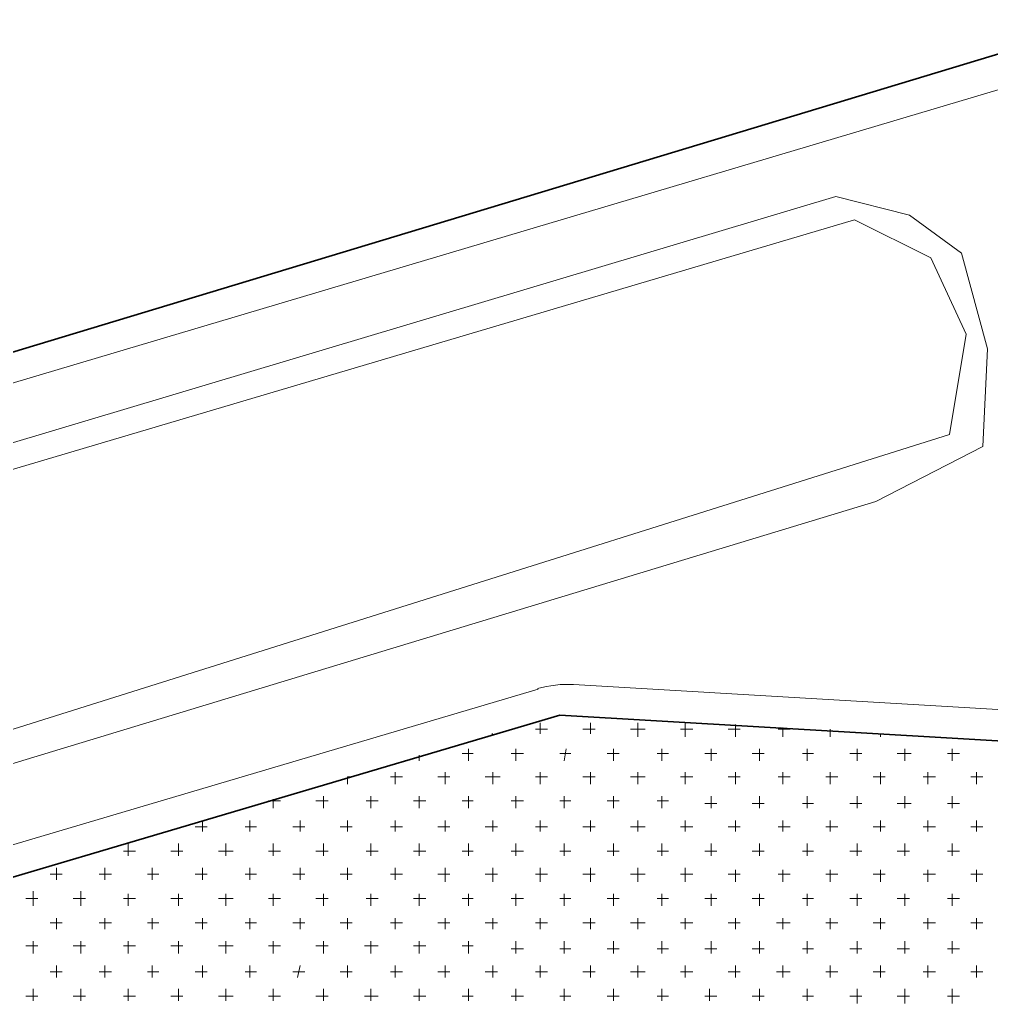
# Model space of a CAD drawing. Header units: millimetres. Extents: x -1787 to 4633, y 81 to 2259.
# Drawn here: x 628.4 to 755.4, y 1609.4 to 1738.7 of the extents above; entities that cross this region are included whole.
import ezdxf

# ---------------------------------------------------------------- set-up
doc = ezdxf.new("R2010")
doc.units = ezdxf.units.MM
doc.header["$MEASUREMENT"] = 0
doc.layers.get('0').update_dxf_attribs({"linetype": 'CONTINUOUS'})

msp = doc.modelspace()

# ---------------------------------------------------------------- linework, layer by layer
at = {"color": 1, "linetype": 'Continuous', "lineweight": 35, "true_color": 0x000001}
msp.add_lwpolyline([(552.88976, 1626.92617), (533.91772, 1680.68028), (548.87644, 1685.42329), (556.05176, 1673.62658), (771.06822, 1738.69095), (777.39223, 1721.54314), (770.21691, 1718.98921), (760.8525, 1716.19205), (761.21735, 1709.98965), (765.4739, 1696.00386), (772.64922, 1693.81477), (810.95815, 1702.5711), (1301.06918, 1670.46457)], dxfattribs=at)
at = {"color": 5, "linetype": 'Continuous', "lineweight": 20, "true_color": 0x000005}
for points in [[(1305.69058, 1666.69449), (808.52583, 1697.22001), (787.97279, 1692.84185), (769.85206, 1688.82853), (762.43351, 1692.59862), (756.83919, 1712.17874), (756.83919, 1718.38113), (772.40599, 1723.12414), (769.00075, 1733.33986), (565.05132, 1672.65365), (552.52491, 1669.49165), (547.90351, 1681.40998), (539.14719, 1678.61282), (553.49783, 1633.12857), (552.52491, 1621.57508), (522.97231, 1611.35937)], [(526.13431, 1600.77881), (696.15298, 1651.12768), (696.15298, 1651.12768)], [(700.77438, 1651.73576), (1545.15178, 1601.99496), (1545.15178, 1601.99496)]]:
    msp.add_lwpolyline(points, dxfattribs=at)
at = {"color": 2, "linetype": 'Continuous', "lineweight": 20, "true_color": 0x000002}
msp.add_lwpolyline([(740.29946, 1675.69404), (754.28526, 1682.86937), (754.89334, 1695.63901), (751.4881, 1708.16542), (744.67762, 1713.15166), (735.06999, 1715.58397), (560.30831, 1663.28925), (553.86268, 1656.47877), (555.32207, 1648.69537), (561.88931, 1628.38556), (570.64564, 1624.98032), (583.65851, 1628.14233)], close=True, dxfattribs=at)
at = {"color": 7, "linetype": 'Continuous', "lineweight": 15, "true_color": 0x000007}
msp.add_lwpolyline([(747.47478, 1707.55734), (752.09618, 1697.58486), (749.90709, 1684.45037), (573.68603, 1628.99364), (566.26748, 1630.93949), (558.48407, 1653.92484), (565.29455, 1661.46501), (737.5023, 1712.54358)], close=True, dxfattribs=at)
at = {"color": 1, "linetype": 'Continuous', "lineweight": 35, "true_color": 0x000001}
msp.add_lwpolyline([(1543.57077, 1598.22488), (698.95014, 1647.72245), (531.72863, 1598.22488), (523.33715, 1582.29323), (527.95855, 1568.0642), (553.13299, 1549.70024), (1544.5437, 1571.71267), (1551.5974, 1578.27991), (1552.57033, 1588.61724)], close=True, dxfattribs=at)
at = {"color": 3, "linetype": 'Continuous', "lineweight": 15, "true_color": 0x000003}
for points in [[(695.78813, 1645.89821), (697.36914, 1645.89821), (697.36914, 1645.89821)], [(696.39621, 1645.29013), (696.39621, 1646.74952), (696.39621, 1646.74952)], [(701.99053, 1645.89821), (703.57154, 1645.89821), (703.57154, 1645.89821)], [(702.96346, 1645.29013), (702.96346, 1646.74952), (702.96346, 1646.74952)], [(708.19293, 1645.89821), (710.13878, 1645.89821), (710.13878, 1645.89821)], [(709.16585, 1644.92529), (709.16585, 1646.74952), (709.16585, 1646.74952)], [(714.76017, 1645.89821), (716.34118, 1645.89821), (716.34118, 1645.89821)], [(715.36825, 1644.92529), (715.36825, 1646.74952), (715.36825, 1646.74952)], [(720.96257, 1645.89821), (722.54358, 1645.89821), (722.54358, 1645.89821)], [(721.9355, 1644.92529), (721.9355, 1646.50629), (721.9355, 1646.50629)], [(727.52982, 1645.89821), (729.11082, 1645.89821), (729.11082, 1645.89821)], [(728.13789, 1644.92529), (728.13789, 1646.14144), (728.13789, 1646.14144)], [(734.34029, 1644.92529), (734.34029, 1645.89821), (734.34029, 1645.89821)], [(690.19381, 1645.29013), (690.0722, 1645.29013), (690.0722, 1645.29013)], [(740.90754, 1644.92529), (740.90754, 1645.29013), (740.90754, 1645.29013)], [(687.03181, 1641.76328), (687.03181, 1643.34428), (687.03181, 1643.34428)], [(693.23421, 1641.76328), (693.23421, 1643.34428), (693.23421, 1643.34428)], [(699.55822, 1641.76328), (699.80145, 1643.34428), (699.80145, 1643.34428)], [(706.00385, 1641.76328), (706.00385, 1643.34428), (706.00385, 1643.34428)], [(712.32786, 1641.76328), (712.32786, 1643.34428), (712.32786, 1643.34428)], [(718.77349, 1641.76328), (718.77349, 1643.34428), (718.77349, 1643.34428)], [(725.0975, 1641.76328), (725.0975, 1643.34428), (725.0975, 1643.34428)], [(731.2999, 1641.76328), (731.2999, 1643.34428), (731.2999, 1643.34428)], [(737.86715, 1641.76328), (737.86715, 1643.34428), (737.86715, 1643.34428)], [(744.06954, 1641.76328), (744.06954, 1643.34428), (744.06954, 1643.34428)], [(750.27194, 1641.76328), (750.27194, 1643.34428), (750.27194, 1643.34428)], [(680.58618, 1641.76328), (680.58618, 1642.49297), (680.58618, 1642.49297)], [(686.1805, 1642.7362), (687.63989, 1642.7362), (687.63989, 1642.7362)], [(692.62613, 1642.7362), (694.20713, 1642.7362), (694.20713, 1642.7362)], [(698.95014, 1642.7362), (700.40953, 1642.7362), (700.40953, 1642.7362)], [(705.15254, 1642.7362), (706.73354, 1642.7362), (706.73354, 1642.7362)], [(711.71978, 1642.7362), (713.17917, 1642.7362), (713.17917, 1642.7362)], [(717.92218, 1642.7362), (719.50318, 1642.7362), (719.50318, 1642.7362)], [(724.12458, 1642.7362), (725.70558, 1642.7362), (725.70558, 1642.7362)], [(730.69182, 1642.7362), (732.15121, 1642.7362), (732.15121, 1642.7362)], [(736.89422, 1642.7362), (738.47522, 1642.7362), (738.47522, 1642.7362)], [(743.09662, 1642.7362), (744.92085, 1642.7362), (744.92085, 1642.7362)], [(749.66386, 1642.7362), (751.24487, 1642.7362), (751.24487, 1642.7362)], [(671.22177, 1639.69581), (671.82985, 1639.69581), (671.82985, 1639.69581)], [(671.22177, 1638.72289), (671.22177, 1639.69581), (671.22177, 1639.69581)], [(676.81609, 1639.69581), (678.3971, 1639.69581), (678.3971, 1639.69581)], [(677.42417, 1638.72289), (677.42417, 1640.30389), (677.42417, 1640.30389)], [(683.01849, 1639.69581), (684.5995, 1639.69581), (684.5995, 1639.69581)], [(683.99142, 1638.72289), (683.99142, 1640.30389), (683.99142, 1640.30389)], [(689.22089, 1639.69581), (691.16674, 1639.69581), (691.16674, 1639.69581)], [(690.19381, 1638.72289), (690.19381, 1640.30389), (690.19381, 1640.30389)], [(695.78813, 1639.69581), (697.36914, 1639.69581), (697.36914, 1639.69581)], [(696.39621, 1638.72289), (696.39621, 1640.30389), (696.39621, 1640.30389)], [(701.99053, 1639.69581), (703.57154, 1639.69581), (703.57154, 1639.69581)], [(702.96346, 1638.72289), (702.96346, 1640.30389), (702.96346, 1640.30389)], [(708.19293, 1639.69581), (710.13878, 1639.69581), (710.13878, 1639.69581)], [(709.16585, 1638.72289), (709.16585, 1640.30389), (709.16585, 1640.30389)], [(714.76017, 1639.69581), (716.34118, 1639.69581), (716.34118, 1639.69581)], [(715.36825, 1638.72289), (715.36825, 1640.30389), (715.36825, 1640.30389)], [(720.96257, 1639.69581), (722.54358, 1639.69581), (722.54358, 1639.69581)], [(721.9355, 1638.72289), (721.9355, 1640.30389), (721.9355, 1640.30389)], [(727.52982, 1639.69581), (729.11082, 1639.69581), (729.11082, 1639.69581)], [(728.13789, 1638.72289), (728.13789, 1640.30389), (728.13789, 1640.30389)], [(733.73221, 1639.69581), (735.31322, 1639.69581), (735.31322, 1639.69581)], [(734.34029, 1638.72289), (734.34029, 1640.30389), (734.34029, 1640.30389)], [(739.93461, 1639.69581), (741.51562, 1639.69581), (741.51562, 1639.69581)], [(740.90754, 1638.72289), (740.90754, 1640.30389), (740.90754, 1640.30389)], [(746.50186, 1639.69581), (748.08286, 1639.69581), (748.08286, 1639.69581)], [(747.10993, 1638.72289), (747.10993, 1640.30389), (747.10993, 1640.30389)], [(752.70425, 1639.69581), (754.28526, 1639.69581), (754.28526, 1639.69581)], [(753.43395, 1638.72289), (753.43395, 1640.30389), (753.43395, 1640.30389)], [(661.49252, 1635.56088), (661.49252, 1636.77704), (661.49252, 1636.77704)], [(668.05977, 1635.56088), (668.05977, 1637.14188), (668.05977, 1637.14188)], [(674.26217, 1635.56088), (674.26217, 1637.14188), (674.26217, 1637.14188)], [(680.58618, 1635.56088), (680.58618, 1637.14188), (680.58618, 1637.14188)], [(687.03181, 1635.56088), (687.03181, 1637.14188), (687.03181, 1637.14188)], [(693.23421, 1635.56088), (693.23421, 1637.14188), (693.23421, 1637.14188)], [(699.55822, 1635.56088), (699.55822, 1637.14188), (699.55822, 1637.14188)], [(706.00385, 1635.56088), (706.00385, 1637.14188), (706.00385, 1637.14188)], [(712.32786, 1635.56088), (712.32786, 1637.14188), (712.32786, 1637.14188)], [(718.77349, 1635.56088), (718.77349, 1637.14188), (718.77349, 1637.14188)], [(725.0975, 1635.56088), (725.0975, 1637.14188), (725.0975, 1637.14188)], [(731.2999, 1635.56088), (731.2999, 1637.14188), (731.2999, 1637.14188)], [(737.86715, 1635.56088), (737.86715, 1637.14188), (737.86715, 1637.14188)], [(744.06954, 1635.56088), (744.06954, 1637.14188), (744.06954, 1637.14188)], [(750.27194, 1635.56088), (750.27194, 1637.14188), (750.27194, 1637.14188)], [(660.88444, 1636.53381), (662.46545, 1636.53381), (662.46545, 1636.53381)], [(667.08684, 1636.53381), (668.66785, 1636.53381), (668.66785, 1636.53381)], [(673.65409, 1636.53381), (675.23509, 1636.53381), (675.23509, 1636.53381)], [(679.85649, 1636.53381), (681.43749, 1636.53381), (681.43749, 1636.53381)], [(686.1805, 1636.53381), (687.63989, 1636.53381), (687.63989, 1636.53381)], [(692.62613, 1636.53381), (694.20713, 1636.53381), (694.20713, 1636.53381)], [(698.95014, 1636.53381), (700.40953, 1636.53381), (700.40953, 1636.53381)], [(705.15254, 1636.53381), (706.73354, 1636.53381), (706.73354, 1636.53381)], [(711.71978, 1636.53381), (713.17917, 1636.53381), (713.17917, 1636.53381)], [(717.92218, 1636.16896), (719.50318, 1636.16896), (719.50318, 1636.16896)], [(724.12458, 1636.16896), (725.70558, 1636.16896), (725.70558, 1636.16896)], [(730.69182, 1636.16896), (732.15121, 1636.16896), (732.15121, 1636.16896)], [(736.89422, 1636.16896), (738.47522, 1636.16896), (738.47522, 1636.16896)], [(743.09662, 1636.16896), (744.92085, 1636.16896), (744.92085, 1636.16896)], [(749.66386, 1636.16896), (751.24487, 1636.16896), (751.24487, 1636.16896)], [(651.27681, 1633.12857), (652.85781, 1633.12857), (652.85781, 1633.12857)], [(652.24973, 1632.52049), (652.24973, 1633.97988), (652.24973, 1633.97988)], [(657.84405, 1633.12857), (659.30344, 1633.12857), (659.30344, 1633.12857)], [(658.45213, 1632.52049), (658.45213, 1633.97988), (658.45213, 1633.97988)], [(664.04645, 1633.12857), (665.62746, 1633.12857), (665.62746, 1633.12857)], [(665.01938, 1632.52049), (665.01938, 1633.97988), (665.01938, 1633.97988)], [(670.24885, 1633.12857), (671.82985, 1633.12857), (671.82985, 1633.12857)], [(671.22177, 1632.52049), (671.22177, 1633.97988), (671.22177, 1633.97988)], [(676.81609, 1633.12857), (678.3971, 1633.12857), (678.3971, 1633.12857)], [(677.42417, 1632.52049), (677.42417, 1633.97988), (677.42417, 1633.97988)], [(683.01849, 1633.12857), (684.5995, 1633.12857), (684.5995, 1633.12857)], [(683.99142, 1632.52049), (683.99142, 1633.97988), (683.99142, 1633.97988)], [(689.22089, 1633.12857), (690.80189, 1633.12857), (690.80189, 1633.12857)], [(690.19381, 1632.52049), (690.19381, 1633.97988), (690.19381, 1633.97988)], [(695.78813, 1633.12857), (697.36914, 1633.12857), (697.36914, 1633.12857)], [(696.39621, 1632.52049), (696.39621, 1633.97988), (696.39621, 1633.97988)], [(701.99053, 1633.12857), (703.57154, 1633.12857), (703.57154, 1633.12857)], [(702.96346, 1632.52049), (702.96346, 1633.97988), (702.96346, 1633.97988)], [(708.19293, 1633.12857), (710.13878, 1633.12857), (710.13878, 1633.12857)], [(709.16585, 1632.52049), (709.16585, 1633.97988), (709.16585, 1633.97988)], [(714.76017, 1633.12857), (716.34118, 1633.12857), (716.34118, 1633.12857)], [(715.36825, 1632.52049), (715.36825, 1633.97988), (715.36825, 1633.97988)], [(720.96257, 1633.12857), (722.54358, 1633.12857), (722.54358, 1633.12857)], [(721.9355, 1632.52049), (721.9355, 1633.97988), (721.9355, 1633.97988)], [(727.52982, 1633.12857), (729.11082, 1633.12857), (729.11082, 1633.12857)], [(728.13789, 1632.52049), (728.13789, 1633.97988), (728.13789, 1633.97988)], [(733.73221, 1633.12857), (735.31322, 1633.12857), (735.31322, 1633.12857)], [(734.34029, 1632.52049), (734.34029, 1633.97988), (734.34029, 1633.97988)], [(739.93461, 1633.12857), (741.51562, 1633.12857), (741.51562, 1633.12857)], [(740.90754, 1632.52049), (740.90754, 1633.97988), (740.90754, 1633.97988)], [(746.50186, 1633.12857), (748.08286, 1633.12857), (748.08286, 1633.12857)], [(747.10993, 1632.52049), (747.10993, 1633.97988), (747.10993, 1633.97988)], [(752.70425, 1633.12857), (754.28526, 1633.12857), (754.28526, 1633.12857)], [(753.43395, 1632.52049), (753.43395, 1633.97988), (753.43395, 1633.97988)], [(642.52048, 1629.35848), (642.52048, 1630.93949), (642.52048, 1630.93949)], [(649.08773, 1629.35848), (649.08773, 1630.93949), (649.08773, 1630.93949)], [(655.29013, 1629.35848), (655.29013, 1630.93949), (655.29013, 1630.93949)], [(661.49252, 1629.35848), (661.49252, 1630.93949), (661.49252, 1630.93949)], [(668.05977, 1629.35848), (668.05977, 1630.93949), (668.05977, 1630.93949)], [(674.26217, 1629.35848), (674.26217, 1630.93949), (674.26217, 1630.93949)], [(680.58618, 1629.35848), (680.58618, 1630.93949), (680.58618, 1630.93949)], [(687.03181, 1629.35848), (687.03181, 1630.93949), (687.03181, 1630.93949)], [(693.23421, 1629.35848), (693.23421, 1630.93949), (693.23421, 1630.93949)], [(699.55822, 1629.35848), (699.55822, 1630.93949), (699.55822, 1630.93949)], [(706.00385, 1629.35848), (706.00385, 1630.93949), (706.00385, 1630.93949)], [(712.32786, 1629.35848), (712.32786, 1630.93949), (712.32786, 1630.93949)], [(718.77349, 1629.35848), (718.77349, 1630.93949), (718.77349, 1630.93949)], [(725.0975, 1629.35848), (725.0975, 1630.93949), (725.0975, 1630.93949)], [(731.2999, 1629.35848), (731.2999, 1630.93949), (731.2999, 1630.93949)], [(737.86715, 1629.35848), (737.86715, 1630.93949), (737.86715, 1630.93949)], [(744.06954, 1629.35848), (744.06954, 1630.93949), (744.06954, 1630.93949)], [(750.27194, 1629.35848), (750.27194, 1630.93949), (750.27194, 1630.93949)], [(641.9124, 1629.96656), (643.49341, 1629.96656), (643.49341, 1629.96656)], [(648.1148, 1629.96656), (649.69581, 1629.96656), (649.69581, 1629.96656)], [(654.3172, 1629.96656), (656.26305, 1629.96656), (656.26305, 1629.96656)], [(660.88444, 1629.96656), (662.46545, 1629.96656), (662.46545, 1629.96656)], [(667.08684, 1629.96656), (668.66785, 1629.96656), (668.66785, 1629.96656)], [(673.65409, 1629.96656), (675.23509, 1629.96656), (675.23509, 1629.96656)], [(679.85649, 1629.96656), (681.43749, 1629.96656), (681.43749, 1629.96656)], [(686.1805, 1629.96656), (687.63989, 1629.96656), (687.63989, 1629.96656)], [(692.62613, 1629.96656), (694.20713, 1629.96656), (694.20713, 1629.96656)], [(698.95014, 1629.96656), (700.40953, 1629.96656), (700.40953, 1629.96656)], [(705.15254, 1629.96656), (706.73354, 1629.96656), (706.73354, 1629.96656)], [(711.71978, 1629.96656), (713.17917, 1629.96656), (713.17917, 1629.96656)], [(717.92218, 1629.96656), (719.50318, 1629.96656), (719.50318, 1629.96656)], [(724.12458, 1629.96656), (725.70558, 1629.96656), (725.70558, 1629.96656)], [(730.69182, 1629.96656), (732.15121, 1629.96656), (732.15121, 1629.96656)], [(736.89422, 1629.96656), (738.47522, 1629.96656), (738.47522, 1629.96656)], [(743.09662, 1629.96656), (744.67762, 1629.96656), (744.67762, 1629.96656)], [(749.66386, 1629.96656), (751.24487, 1629.96656), (751.24487, 1629.96656)], [(633.15608, 1626.19648), (633.15608, 1627.77748), (633.15608, 1627.77748)], [(639.48009, 1626.19648), (639.48009, 1627.77748), (639.48009, 1627.77748)], [(645.68249, 1626.19648), (645.68249, 1627.77748), (645.68249, 1627.77748)], [(652.24973, 1626.19648), (652.24973, 1627.77748), (652.24973, 1627.77748)], [(658.45213, 1626.19648), (658.45213, 1627.77748), (658.45213, 1627.77748)], [(665.01938, 1626.19648), (665.01938, 1627.77748), (665.01938, 1627.77748)], [(671.22177, 1626.19648), (671.22177, 1627.77748), (671.22177, 1627.77748)], [(677.42417, 1626.19648), (677.42417, 1627.77748), (677.42417, 1627.77748)], [(683.99142, 1625.95325), (683.99142, 1627.77748), (683.99142, 1627.77748)], [(690.19381, 1625.95325), (690.19381, 1627.77748), (690.19381, 1627.77748)], [(696.39621, 1625.95325), (696.39621, 1627.77748), (696.39621, 1627.77748)], [(702.96346, 1625.95325), (702.96346, 1627.77748), (702.96346, 1627.77748)], [(709.16585, 1625.95325), (709.16585, 1627.77748), (709.16585, 1627.77748)], [(715.36825, 1625.95325), (715.36825, 1627.77748), (715.36825, 1627.77748)], [(632.30477, 1626.92617), (633.88577, 1626.92617), (633.88577, 1626.92617)], [(638.7504, 1626.92617), (640.3314, 1626.92617), (640.3314, 1626.92617)], [(645.07441, 1626.92617), (646.5338, 1626.92617), (646.5338, 1626.92617)], [(651.27681, 1626.92617), (652.85781, 1626.92617), (652.85781, 1626.92617)], [(657.84405, 1626.92617), (659.30344, 1626.92617), (659.30344, 1626.92617)], [(664.04645, 1626.92617), (665.62746, 1626.92617), (665.62746, 1626.92617)], [(670.24885, 1626.92617), (671.82985, 1626.92617), (671.82985, 1626.92617)], [(676.81609, 1626.92617), (678.3971, 1626.92617), (678.3971, 1626.92617)], [(683.01849, 1626.92617), (684.5995, 1626.92617), (684.5995, 1626.92617)], [(689.22089, 1626.92617), (690.80189, 1626.92617), (690.80189, 1626.92617)], [(695.78813, 1626.92617), (697.36914, 1626.92617), (697.36914, 1626.92617)], [(701.99053, 1626.92617), (703.57154, 1626.92617), (703.57154, 1626.92617)], [(708.19293, 1626.92617), (710.13878, 1626.92617), (710.13878, 1626.92617)], [(714.76017, 1626.92617), (716.34118, 1626.92617), (716.34118, 1626.92617)], [(720.96257, 1626.92617), (722.54358, 1626.92617), (722.54358, 1626.92617)], [(721.9355, 1625.95325), (721.9355, 1627.53425), (721.9355, 1627.53425)], [(727.52982, 1626.92617), (729.11082, 1626.92617), (729.11082, 1626.92617)], [(728.13789, 1625.95325), (728.13789, 1627.53425), (728.13789, 1627.53425)], [(733.73221, 1626.92617), (735.31322, 1626.92617), (735.31322, 1626.92617)], [(734.34029, 1625.95325), (734.34029, 1627.53425), (734.34029, 1627.53425)], [(739.93461, 1626.92617), (741.51562, 1626.92617), (741.51562, 1626.92617)], [(740.90754, 1625.95325), (740.90754, 1627.53425), (740.90754, 1627.53425)], [(746.50186, 1626.92617), (748.08286, 1626.92617), (748.08286, 1626.92617)], [(747.10993, 1625.95325), (747.10993, 1627.53425), (747.10993, 1627.53425)], [(752.70425, 1626.92617), (754.28526, 1626.92617), (754.28526, 1626.92617)], [(753.43395, 1625.95325), (753.43395, 1627.53425), (753.43395, 1627.53425)], [(629.14276, 1623.76416), (630.72377, 1623.76416), (630.72377, 1623.76416)], [(630.11569, 1622.79124), (630.11569, 1624.73709), (630.11569, 1624.73709)], [(635.34516, 1623.76416), (636.92616, 1623.76416), (636.92616, 1623.76416)], [(636.31809, 1622.79124), (636.31809, 1624.73709), (636.31809, 1624.73709)], [(641.9124, 1623.76416), (643.49341, 1623.76416), (643.49341, 1623.76416)], [(642.52048, 1622.79124), (642.52048, 1624.37224), (642.52048, 1624.37224)], [(648.1148, 1623.76416), (649.69581, 1623.76416), (649.69581, 1623.76416)], [(649.08773, 1622.79124), (649.08773, 1624.37224), (649.08773, 1624.37224)], [(654.3172, 1623.76416), (656.26305, 1623.76416), (656.26305, 1623.76416)], [(655.29013, 1622.79124), (655.29013, 1624.37224), (655.29013, 1624.37224)], [(660.88444, 1623.76416), (662.46545, 1623.76416), (662.46545, 1623.76416)], [(661.49252, 1622.79124), (661.49252, 1624.37224), (661.49252, 1624.37224)], [(667.08684, 1623.76416), (668.66785, 1623.76416), (668.66785, 1623.76416)], [(668.05977, 1622.79124), (668.05977, 1624.37224), (668.05977, 1624.37224)], [(673.65409, 1623.76416), (675.23509, 1623.76416), (675.23509, 1623.76416)], [(674.26217, 1622.79124), (674.26217, 1624.37224), (674.26217, 1624.37224)], [(679.85649, 1623.76416), (681.43749, 1623.76416), (681.43749, 1623.76416)], [(680.58618, 1622.79124), (680.58618, 1624.37224), (680.58618, 1624.37224)], [(686.1805, 1623.76416), (687.63989, 1623.76416), (687.63989, 1623.76416)], [(687.03181, 1622.79124), (687.03181, 1624.37224), (687.03181, 1624.37224)], [(692.62613, 1623.76416), (694.20713, 1623.76416), (694.20713, 1623.76416)], [(693.23421, 1622.79124), (693.23421, 1624.37224), (693.23421, 1624.37224)], [(698.95014, 1623.76416), (700.40953, 1623.76416), (700.40953, 1623.76416)], [(699.55822, 1622.79124), (699.55822, 1624.37224), (699.55822, 1624.37224)], [(705.15254, 1623.76416), (706.73354, 1623.76416), (706.73354, 1623.76416)], [(706.00385, 1622.79124), (706.00385, 1624.37224), (706.00385, 1624.37224)], [(711.71978, 1623.76416), (713.17917, 1623.76416), (713.17917, 1623.76416)], [(712.32786, 1622.79124), (712.32786, 1624.37224), (712.32786, 1624.37224)], [(717.92218, 1623.76416), (719.50318, 1623.76416), (719.50318, 1623.76416)], [(718.77349, 1622.79124), (718.77349, 1624.37224), (718.77349, 1624.37224)], [(724.12458, 1623.76416), (725.70558, 1623.76416), (725.70558, 1623.76416)], [(725.0975, 1622.79124), (725.0975, 1624.37224), (725.0975, 1624.37224)], [(730.69182, 1623.76416), (732.15121, 1623.76416), (732.15121, 1623.76416)], [(731.2999, 1622.79124), (731.2999, 1624.37224), (731.2999, 1624.37224)], [(736.89422, 1623.76416), (738.47522, 1623.76416), (738.47522, 1623.76416)], [(737.86715, 1622.79124), (737.86715, 1624.37224), (737.86715, 1624.37224)], [(743.09662, 1623.76416), (744.67762, 1623.76416), (744.67762, 1623.76416)], [(744.06954, 1622.79124), (744.06954, 1624.37224), (744.06954, 1624.37224)], [(749.66386, 1623.76416), (751.24487, 1623.76416), (751.24487, 1623.76416)], [(750.27194, 1622.79124), (750.27194, 1624.37224), (750.27194, 1624.37224)], [(633.15608, 1619.75085), (633.15608, 1621.21024), (633.15608, 1621.21024)], [(639.48009, 1619.75085), (639.48009, 1621.21024), (639.48009, 1621.21024)], [(645.68249, 1619.75085), (645.68249, 1621.21024), (645.68249, 1621.21024)], [(652.24973, 1619.75085), (652.24973, 1621.21024), (652.24973, 1621.21024)], [(658.45213, 1619.75085), (658.45213, 1621.21024), (658.45213, 1621.21024)], [(665.01938, 1619.75085), (665.01938, 1621.21024), (665.01938, 1621.21024)], [(671.22177, 1619.75085), (671.22177, 1621.21024), (671.22177, 1621.21024)], [(677.42417, 1619.75085), (677.42417, 1621.21024), (677.42417, 1621.21024)], [(683.99142, 1619.75085), (683.99142, 1621.21024), (683.99142, 1621.21024)], [(690.19381, 1619.75085), (690.19381, 1621.21024), (690.19381, 1621.21024)], [(696.39621, 1619.75085), (696.39621, 1621.21024), (696.39621, 1621.21024)], [(702.96346, 1619.75085), (702.96346, 1621.21024), (702.96346, 1621.21024)], [(709.16585, 1619.75085), (709.16585, 1621.21024), (709.16585, 1621.21024)], [(715.36825, 1619.75085), (715.36825, 1621.21024), (715.36825, 1621.21024)], [(721.9355, 1619.75085), (721.9355, 1621.21024), (721.9355, 1621.21024)], [(728.13789, 1619.75085), (728.13789, 1621.21024), (728.13789, 1621.21024)], [(734.34029, 1619.75085), (734.34029, 1621.21024), (734.34029, 1621.21024)], [(740.90754, 1619.75085), (740.90754, 1621.21024), (740.90754, 1621.21024)], [(747.10993, 1619.75085), (747.10993, 1621.21024), (747.10993, 1621.21024)], [(753.43395, 1619.75085), (753.43395, 1621.21024), (753.43395, 1621.21024)], [(632.30477, 1620.60216), (633.88577, 1620.60216), (633.88577, 1620.60216)], [(638.7504, 1620.60216), (640.3314, 1620.60216), (640.3314, 1620.60216)], [(645.07441, 1620.60216), (646.5338, 1620.60216), (646.5338, 1620.60216)], [(651.27681, 1620.60216), (652.85781, 1620.60216), (652.85781, 1620.60216)], [(657.84405, 1620.60216), (659.30344, 1620.60216), (659.30344, 1620.60216)], [(664.04645, 1620.60216), (665.62746, 1620.60216), (665.62746, 1620.60216)], [(670.24885, 1620.60216), (671.82985, 1620.60216), (671.82985, 1620.60216)], [(676.81609, 1620.60216), (678.3971, 1620.60216), (678.3971, 1620.60216)], [(683.01849, 1620.60216), (684.5995, 1620.60216), (684.5995, 1620.60216)], [(689.22089, 1620.60216), (690.80189, 1620.60216), (690.80189, 1620.60216)], [(695.78813, 1620.60216), (697.36914, 1620.60216), (697.36914, 1620.60216)], [(701.99053, 1620.60216), (703.57154, 1620.60216), (703.57154, 1620.60216)], [(708.19293, 1620.60216), (710.13878, 1620.60216), (710.13878, 1620.60216)], [(714.76017, 1620.60216), (716.34118, 1620.60216), (716.34118, 1620.60216)], [(720.96257, 1620.60216), (722.54358, 1620.60216), (722.54358, 1620.60216)], [(727.28659, 1620.60216), (729.11082, 1620.60216), (729.11082, 1620.60216)], [(733.73221, 1620.60216), (735.31322, 1620.60216), (735.31322, 1620.60216)], [(739.93461, 1620.60216), (741.51562, 1620.60216), (741.51562, 1620.60216)], [(746.50186, 1620.60216), (748.08286, 1620.60216), (748.08286, 1620.60216)], [(752.70425, 1620.60216), (754.28526, 1620.60216), (754.28526, 1620.60216)], [(629.14276, 1617.56177), (630.72377, 1617.56177), (630.72377, 1617.56177)], [(630.11569, 1616.58884), (630.11569, 1618.16984), (630.11569, 1618.16984)], [(635.34516, 1617.56177), (636.92616, 1617.56177), (636.92616, 1617.56177)], [(636.31809, 1616.58884), (636.31809, 1618.16984), (636.31809, 1618.16984)], [(641.9124, 1617.56177), (643.49341, 1617.56177), (643.49341, 1617.56177)], [(642.52048, 1616.58884), (642.52048, 1618.16984), (642.52048, 1618.16984)], [(648.1148, 1617.56177), (649.69581, 1617.56177), (649.69581, 1617.56177)], [(649.08773, 1616.58884), (649.08773, 1618.16984), (649.08773, 1618.16984)], [(654.3172, 1617.56177), (656.26305, 1617.56177), (656.26305, 1617.56177)], [(655.29013, 1616.58884), (655.29013, 1618.16984), (655.29013, 1618.16984)], [(660.88444, 1617.56177), (662.46545, 1617.56177), (662.46545, 1617.56177)], [(661.49252, 1616.58884), (661.49252, 1618.16984), (661.49252, 1618.16984)], [(667.08684, 1617.56177), (668.66785, 1617.56177), (668.66785, 1617.56177)], [(668.05977, 1616.58884), (668.05977, 1618.16984), (668.05977, 1618.16984)], [(673.41086, 1617.56177), (675.23509, 1617.56177), (675.23509, 1617.56177)], [(674.26217, 1616.58884), (674.26217, 1618.16984), (674.26217, 1618.16984)], [(679.85649, 1617.56177), (681.43749, 1617.56177), (681.43749, 1617.56177)], [(680.58618, 1616.58884), (680.58618, 1618.16984), (680.58618, 1618.16984)], [(686.1805, 1617.56177), (687.63989, 1617.56177), (687.63989, 1617.56177)], [(687.03181, 1616.58884), (687.03181, 1618.16984), (687.03181, 1618.16984)], [(693.23421, 1616.58884), (693.23421, 1618.16984), (693.23421, 1618.16984)], [(699.55822, 1616.58884), (699.55822, 1618.16984), (699.55822, 1618.16984)], [(706.00385, 1616.58884), (706.00385, 1618.16984), (706.00385, 1618.16984)], [(712.32786, 1616.58884), (712.32786, 1618.16984), (712.32786, 1618.16984)], [(718.77349, 1616.58884), (718.77349, 1618.16984), (718.77349, 1618.16984)], [(725.0975, 1616.58884), (725.0975, 1618.16984), (725.0975, 1618.16984)], [(731.2999, 1616.58884), (731.2999, 1618.16984), (731.2999, 1618.16984)], [(737.86715, 1616.58884), (737.86715, 1618.16984), (737.86715, 1618.16984)], [(744.06954, 1616.58884), (744.06954, 1618.16984), (744.06954, 1618.16984)], [(750.27194, 1616.58884), (750.27194, 1618.16984), (750.27194, 1618.16984)], [(692.62613, 1617.19692), (694.20713, 1617.19692), (694.20713, 1617.19692)], [(698.95014, 1617.19692), (700.40953, 1617.19692), (700.40953, 1617.19692)], [(705.15254, 1617.19692), (706.73354, 1617.19692), (706.73354, 1617.19692)], [(711.71978, 1617.19692), (713.17917, 1617.19692), (713.17917, 1617.19692)], [(717.92218, 1617.19692), (719.50318, 1617.19692), (719.50318, 1617.19692)], [(724.12458, 1617.19692), (725.70558, 1617.19692), (725.70558, 1617.19692)], [(730.69182, 1617.19692), (732.15121, 1617.19692), (732.15121, 1617.19692)], [(736.89422, 1617.19692), (738.47522, 1617.19692), (738.47522, 1617.19692)], [(743.09662, 1617.19692), (744.67762, 1617.19692), (744.67762, 1617.19692)], [(749.66386, 1617.19692), (751.24487, 1617.19692), (751.24487, 1617.19692)], [(633.15608, 1613.42683), (633.15608, 1615.00784), (633.15608, 1615.00784)], [(639.48009, 1613.42683), (639.48009, 1615.00784), (639.48009, 1615.00784)], [(645.68249, 1613.42683), (645.68249, 1615.00784), (645.68249, 1615.00784)], [(652.24973, 1613.42683), (652.24973, 1615.00784), (652.24973, 1615.00784)], [(658.45213, 1613.42683), (658.45213, 1615.00784), (658.45213, 1615.00784)], [(664.65453, 1613.42683), (665.01938, 1615.00784), (665.01938, 1615.00784)], [(671.22177, 1613.42683), (671.22177, 1615.00784), (671.22177, 1615.00784)], [(677.42417, 1613.42683), (677.42417, 1615.00784), (677.42417, 1615.00784)], [(683.99142, 1613.42683), (683.99142, 1615.00784), (683.99142, 1615.00784)], [(690.19381, 1613.42683), (690.19381, 1615.00784), (690.19381, 1615.00784)], [(696.39621, 1613.42683), (696.39621, 1615.00784), (696.39621, 1615.00784)], [(702.96346, 1613.42683), (702.96346, 1615.00784), (702.96346, 1615.00784)], [(709.16585, 1613.42683), (709.16585, 1615.00784), (709.16585, 1615.00784)], [(715.36825, 1613.42683), (715.36825, 1615.00784), (715.36825, 1615.00784)], [(721.9355, 1613.42683), (721.9355, 1615.00784), (721.9355, 1615.00784)], [(728.13789, 1613.42683), (728.13789, 1615.00784), (728.13789, 1615.00784)], [(734.34029, 1613.42683), (734.34029, 1615.00784), (734.34029, 1615.00784)], [(740.90754, 1613.42683), (740.90754, 1615.00784), (740.90754, 1615.00784)], [(747.10993, 1613.42683), (747.10993, 1615.00784), (747.10993, 1615.00784)], [(753.43395, 1613.42683), (753.43395, 1615.00784), (753.43395, 1615.00784)], [(632.30477, 1614.15653), (633.88577, 1614.15653), (633.88577, 1614.15653)], [(638.7504, 1614.15653), (640.3314, 1614.15653), (640.3314, 1614.15653)], [(645.07441, 1614.15653), (646.5338, 1614.15653), (646.5338, 1614.15653)], [(651.27681, 1614.15653), (652.85781, 1614.15653), (652.85781, 1614.15653)], [(657.84405, 1614.15653), (659.30344, 1614.15653), (659.30344, 1614.15653)], [(664.04645, 1614.15653), (665.62746, 1614.15653), (665.62746, 1614.15653)], [(670.24885, 1614.15653), (671.82985, 1614.15653), (671.82985, 1614.15653)], [(676.81609, 1614.15653), (678.3971, 1614.15653), (678.3971, 1614.15653)], [(683.01849, 1614.15653), (684.5995, 1614.15653), (684.5995, 1614.15653)], [(689.22089, 1614.15653), (690.80189, 1614.15653), (690.80189, 1614.15653)], [(695.78813, 1614.15653), (697.36914, 1614.15653), (697.36914, 1614.15653)], [(701.99053, 1614.15653), (703.57154, 1614.15653), (703.57154, 1614.15653)], [(708.19293, 1614.15653), (710.13878, 1614.15653), (710.13878, 1614.15653)], [(714.76017, 1614.15653), (716.34118, 1614.15653), (716.34118, 1614.15653)], [(720.96257, 1614.15653), (722.54358, 1614.15653), (722.54358, 1614.15653)], [(727.28659, 1614.15653), (729.11082, 1614.15653), (729.11082, 1614.15653)], [(733.73221, 1614.15653), (735.31322, 1614.15653), (735.31322, 1614.15653)], [(739.93461, 1614.15653), (741.51562, 1614.15653), (741.51562, 1614.15653)], [(746.50186, 1614.15653), (748.08286, 1614.15653), (748.08286, 1614.15653)], [(752.70425, 1614.15653), (754.28526, 1614.15653), (754.28526, 1614.15653)], [(629.14276, 1610.99452), (630.72377, 1610.99452), (630.72377, 1610.99452)], [(630.11569, 1610.38644), (630.11569, 1611.96745), (630.11569, 1611.96745)], [(635.34516, 1610.99452), (636.92616, 1610.99452), (636.92616, 1610.99452)], [(636.31809, 1610.38644), (636.31809, 1611.96745), (636.31809, 1611.96745)], [(641.9124, 1610.99452), (643.49341, 1610.99452), (643.49341, 1610.99452)], [(642.52048, 1610.38644), (642.52048, 1611.96745), (642.52048, 1611.96745)], [(648.1148, 1610.99452), (649.69581, 1610.99452), (649.69581, 1610.99452)], [(649.08773, 1610.38644), (649.08773, 1611.96745), (649.08773, 1611.96745)], [(654.3172, 1610.99452), (656.26305, 1610.99452), (656.26305, 1610.99452)], [(655.29013, 1610.38644), (655.29013, 1611.96745), (655.29013, 1611.96745)], [(660.88444, 1610.99452), (662.46545, 1610.99452), (662.46545, 1610.99452)], [(661.49252, 1610.38644), (661.49252, 1611.96745), (661.49252, 1611.96745)], [(667.08684, 1610.99452), (668.66785, 1610.99452), (668.66785, 1610.99452)], [(668.05977, 1610.38644), (668.05977, 1611.96745), (668.05977, 1611.96745)], [(673.41086, 1610.99452), (675.23509, 1610.99452), (675.23509, 1610.99452)], [(674.26217, 1610.38644), (674.26217, 1611.96745), (674.26217, 1611.96745)], [(679.85649, 1610.99452), (681.43749, 1610.99452), (681.43749, 1610.99452)], [(680.58618, 1610.38644), (680.58618, 1611.96745), (680.58618, 1611.96745)], [(686.1805, 1610.99452), (687.63989, 1610.99452), (687.63989, 1610.99452)], [(687.03181, 1610.38644), (687.03181, 1611.96745), (687.03181, 1611.96745)], [(692.62613, 1610.99452), (694.20713, 1610.99452), (694.20713, 1610.99452)], [(693.23421, 1610.38644), (693.23421, 1611.96745), (693.23421, 1611.96745)], [(698.95014, 1610.99452), (700.40953, 1610.99452), (700.40953, 1610.99452)], [(699.55822, 1610.38644), (699.55822, 1611.96745), (699.55822, 1611.96745)], [(705.15254, 1610.99452), (706.73354, 1610.99452), (706.73354, 1610.99452)], [(706.00385, 1610.38644), (706.00385, 1611.96745), (706.00385, 1611.96745)], [(711.71978, 1610.99452), (713.17917, 1610.99452), (713.17917, 1610.99452)], [(712.32786, 1610.38644), (712.32786, 1611.96745), (712.32786, 1611.96745)], [(717.92218, 1610.99452), (719.50318, 1610.99452), (719.50318, 1610.99452)], [(718.53026, 1610.38644), (718.53026, 1611.96745), (718.53026, 1611.96745)], [(724.12458, 1610.99452), (725.70558, 1610.99452), (725.70558, 1610.99452)], [(725.0975, 1610.38644), (725.0975, 1611.96745), (725.0975, 1611.96745)], [(730.69182, 1610.99452), (732.15121, 1610.99452), (732.15121, 1610.99452)], [(731.2999, 1610.38644), (731.2999, 1611.96745), (731.2999, 1611.96745)], [(736.89422, 1610.99452), (738.47522, 1610.99452), (738.47522, 1610.99452)], [(737.86715, 1610.0216), (737.86715, 1611.96745), (737.86715, 1611.96745)], [(743.09662, 1610.99452), (744.67762, 1610.99452), (744.67762, 1610.99452)], [(744.06954, 1610.0216), (744.06954, 1611.96745), (744.06954, 1611.96745)], [(749.66386, 1610.99452), (751.24487, 1610.99452), (751.24487, 1610.99452)], [(750.27194, 1610.0216), (750.27194, 1611.96745), (750.27194, 1611.96745)]]:
    msp.add_lwpolyline(points, dxfattribs=at)
at = {"color": 5, "linetype": 'Continuous', "lineweight": 20, "true_color": 0x000005}
msp.add_open_spline([(700.77438, 1651.73576), (699.19337, 1651.85738), (697.61237, 1651.61415), (696.03137, 1651.2493)], degree=3, dxfattribs=at)

doc.saveas('drawing.dxf')
